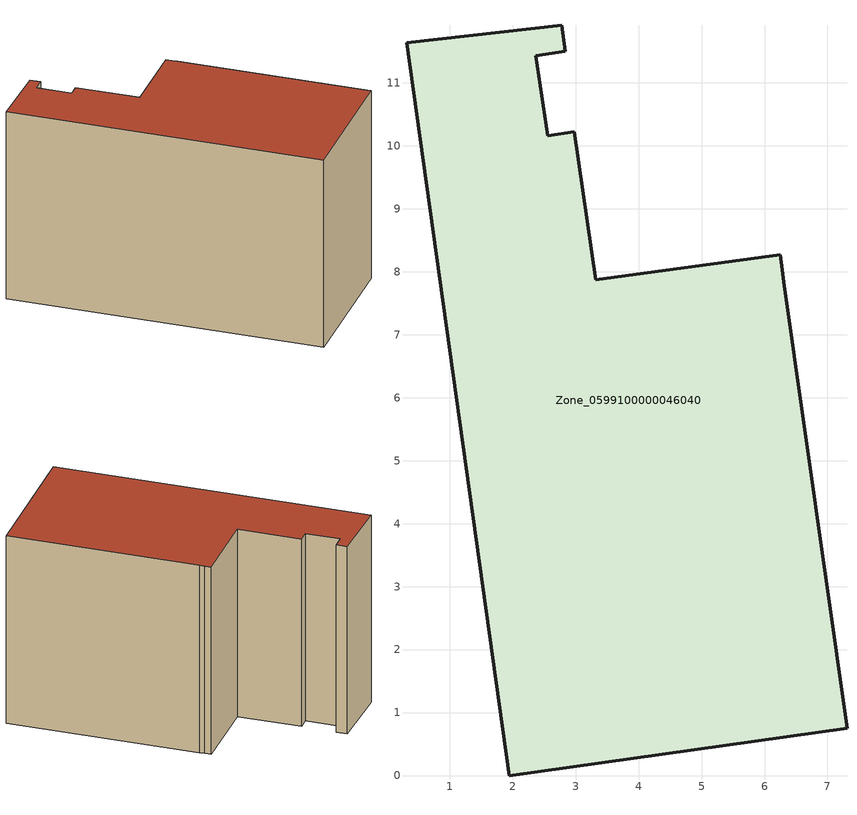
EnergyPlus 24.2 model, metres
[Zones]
Zone_0599100000046040
 floor ground (C_G): 7.31,0.75 1.95,0 0.32,11.64 2.78,11.91 2.84,11.5 2.37,11.43 2.56,10.16 2.98,10.22 3.32,7.87 6.25,8.27 6.28,8.03 6.31,7.83 z0
 wall outside (C_F): 2.78,11.91 0.32,11.64 1.95,0 7.31,0.75 6.31,7.83 6.28,8.03 6.25,8.27 3.32,7.87 2.98,10.22 2.56,10.16 2.37,11.43 2.84,11.5 2.78,11.91 z0:7.49
 roof outside (C_R): 2.84,11.5 2.78,11.91 0.32,11.64 1.95,0 7.31,0.75 6.31,7.83 6.28,8.03 6.25,8.27 3.32,7.87 2.98,10.22 2.56,10.16 2.37,11.43 z7.49
[BUILDING]
Pand.0599100000046040: North Axis=0; Terrain=City; Loads Convergence Tolerance Value=0.04; Temperature Convergence Tolerance Value=0.4; Solar Distribution=FullExterior; Maximum Number of Warmup Days=25; Minimum Number of Warmup Days=1
[Site:Location]
Rotterdam.The.Hague.AP_ZH_NLD Design_Conditions: Latitude=51.96; Longitude=4.45; Time Zone=1; Elevation=-4.5
[SITE:GROUNDTEMPERATURE:BUILDINGSURFACE]
18, 18, 18, 18, 18, 18, 18, 18, 18, 18, 18, 18
[MATERIAL] Thermal Absorptance=0.9; Solar Absorptance=0.7; Visible Absorptance=0.7
Name | Roughness | Thickness | Conductivity | Density | Specific Heat
G.TC.1946 | MediumSmooth | 0.15 | 1 | 540 | 1210
F.TC.1946 | Rough | 0.3 | 0.857143 | 1920 | 840
R.TC.1946 | MediumRough | 0.2 | 0.909091 | 1500 | 1000
[CONSTRUCTION]
C_G: G.TC.1946
C_F: F.TC.1946
C_R: R.TC.1946
[ZONE]
Zone_0599100000046040: Type=1; Multiplier=1; Ceiling Height=Autocalculate; Volume=Autocalculate; Floor Area=autocalculate; Part of Total Floor Area=Yes
[ZONEINFILTRATION:DESIGNFLOWRATE]
Infil_Zone_0599100000046040: Zone or ZoneList or Space or SpaceList=Zone_0599100000046040; Schedule=AlwaysOn; Design Flow Rate Calculation Method=Flow/Area; Flow Rate per Floor Area=0.003; Constant Term Coefficient=1; Temperature Term Coefficient=0; Velocity Term Coefficient=0; Velocity Squared Term Coefficient=0
[HVACTEMPLATE:ZONE:IDEALLOADSAIRSYSTEM]
Zone_0599100000046040: Maximum Heating Supply Air Temperature=50; Minimum Cooling Supply Air Temperature=13; Maximum Heating Supply Air Humidity Ratio=0.0156; Minimum Cooling Supply Air Humidity Ratio=0.0077; Heating Limit=NoLimit; Cooling Limit=NoLimit; Dehumidification Control Type=ConstantSensibleHeatRatio; Cooling Sensible Heat Ratio=0.7; Dehumidification Setpoint=60; Humidification Control Type=None; Humidification Setpoint=30; Outdoor Air Method=None; Outdoor Air Flow Rate per Person=0.00944; Outdoor Air Flow Rate per Zone Floor Area=0; Outdoor Air Flow Rate per Zone=0; Demand Controlled Ventilation Type=None; Outdoor Air Economizer Type=NoEconomizer; Heat Recovery Type=None; Sensible Heat Recovery Effectiveness=0.7; Latent Heat Recovery Effectiveness=0.65
[ZONECONTROL:THERMOSTAT]
ThermostatControl_Zone_0599100000046040: Zone or ZoneList=Zone_0599100000046040; Control Type Schedule=DualSetpointControlType; Control 1=Thermostat_Zone_0599100000046040; Temperature Difference Between Cutout And Setpoint=0
[THERMOSTATSETPOINT:DUALSETPOINT]
Thermostat_Zone_0599100000046040: Heating Setpoint Temperature Schedule=HeatingSetpoint_Zone_0599100000046040; Cooling Setpoint Temperature Schedule=CoolingSetpoint_Zone_0599100000046040
[SCHEDULE:COMPACT]
HeatingSetpoint_Zone_0599100000046040: Through: 12/31, For: AllDays, Until: 24:00, 21
CoolingSetpoint_Zone_0599100000046040: Through: 12/31, For: AllDays, Until: 24:00, 24
DualSetpointControlType: Through: 12/31, For: AllDays, Until: 24:00, 4
AlwaysOn: Through: 12/31, For: AllDays, Until: 24:00, 1
